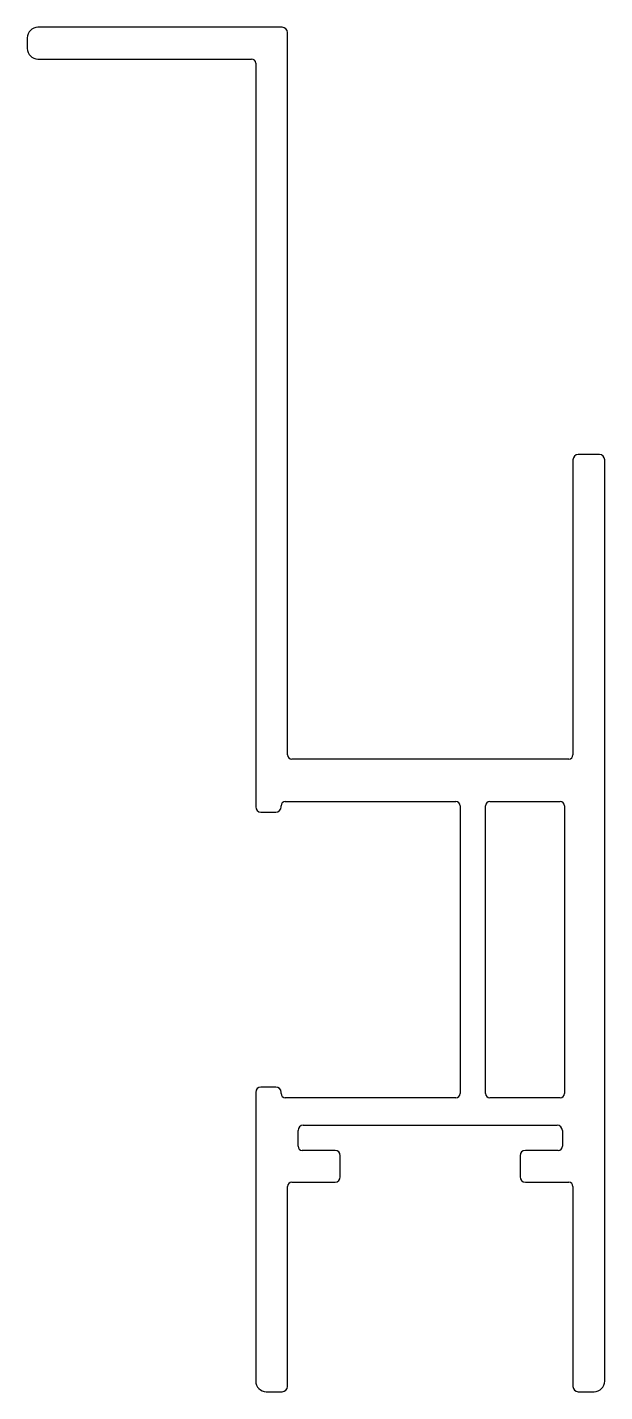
# Model space of a CAD drawing. Extents: x -7.2 to 20.1, y 1.7 to 66.2.
import ezdxf

# ---------------------------------------------------------------- set-up
doc = ezdxf.new("R2010")
doc.units = 0
doc.layers.get('0').update_dxf_attribs({"linetype": 'CONTINUOUS'})

msp = doc.modelspace()

# ---------------------------------------------------------------- linework, layer by layer
for p, q in [((4.858, 66.187), (-6.692, 66.187)), ((5.108, 31.787), (5.108, 65.937)), ((-7.192, 65.687), (-7.192, 65.187)), ((-6.692, 64.687), (3.408, 64.687)), ((3.608, 64.487), (3.608, 29.337)), ((19.858, 45.989), (18.858, 45.989)), ((18.608, 45.739), (18.608, 31.787)), ((20.108, 2.187), (20.108, 45.739)), ((18.408, 31.587), (5.308, 31.587)), ((3.858, 29.087), (4.558, 29.087)), ((4.808, 29.337), (4.808, 29.387)), ((5.008, 29.587), (13.075, 29.587)), ((13.275, 29.387), (13.275, 15.787)), ((14.475, 15.787), (14.475, 29.387)), ((14.675, 29.587), (18.008, 29.587)), ((18.208, 29.387), (18.208, 15.787)), ((3.608, 15.837), (3.608, 2.187)), ((4.558, 16.087), (3.858, 16.087)), ((4.808, 15.787), (4.808, 15.837)), ((13.075, 15.587), (5.008, 15.587)), ((18.008, 15.587), (14.675, 15.587)), ((5.858, 14.287), (17.858, 14.287)), ((5.608, 13.293), (5.608, 14.037)), ((18.108, 14.037), (18.108, 13.293)), ((7.358, 13.093), (5.808, 13.093)), ((17.908, 13.093), (16.358, 13.093)), ((7.608, 11.843), (7.608, 12.843)), ((16.108, 12.843), (16.108, 11.843)), ((5.108, 1.937), (5.108, 11.393)), ((5.308, 11.593), (7.358, 11.593)), ((16.358, 11.593), (18.408, 11.593)), ((18.608, 11.393), (18.608, 1.937)), ((4.108, 1.687), (4.858, 1.687)), ((18.858, 1.687), (19.608, 1.687))]:
    msp.add_line(p, q)
for centre, radius, start, end in [((-6.692, 65.687), 0.5, 90, 180), ((4.858, 65.937), 0.25, 0, 90), ((-6.692, 65.187), 0.5, 180, 270), ((3.408, 64.487), 0.2, 0, 90), ((18.858, 45.739), 0.25, 90, 180), ((19.858, 45.739), 0.25, 0, 90), ((5.308, 31.787), 0.2, 180, 270), ((18.408, 31.787), 0.2, 270, 0), ((3.858, 29.337), 0.25, 180, 270), ((4.558, 29.337), 0.25, 270, 360), ((5.008, 29.387), 0.2, 90, 180), ((13.075, 29.387), 0.2, 360, 90), ((14.675, 29.387), 0.2, 90, 180), ((18.008, 29.387), 0.2, 0, 90), ((3.858, 15.837), 0.25, 90, 180), ((4.558, 15.837), 0.25, 0, 90), ((5.008, 15.787), 0.2, 180, 270), ((13.075, 15.787), 0.2, 270, 0), ((14.675, 15.787), 0.2, 180, 270), ((18.008, 15.787), 0.2, 270, 0), ((5.858, 14.037), 0.25, 90, 180), ((17.858, 14.037), 0.25, 0, 90), ((5.808, 13.293), 0.2, 180, 270), ((7.358, 12.843), 0.25, 0, 90), ((16.358, 12.843), 0.25, 90, 180), ((17.908, 13.293), 0.2, 270, 0), ((7.358, 11.843), 0.25, 270, 0), ((16.358, 11.843), 0.25, 180, 270), ((5.308, 11.393), 0.2, 90, 180), ((18.408, 11.393), 0.2, 0, 90), ((4.108, 2.187), 0.5, 180, 270), ((4.858, 1.937), 0.25, 270, 0), ((18.858, 1.937), 0.25, 180, 270), ((19.608, 2.187), 0.5, 270, 0)]:
    msp.add_arc(centre, radius, start, end)

doc.saveas('drawing.dxf')
